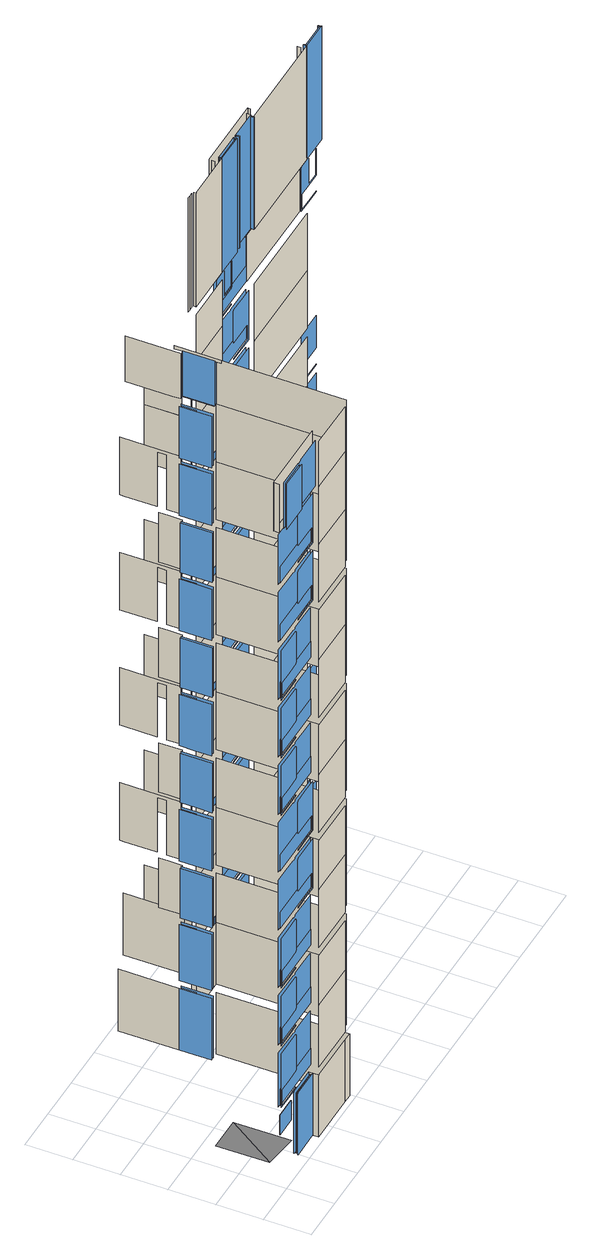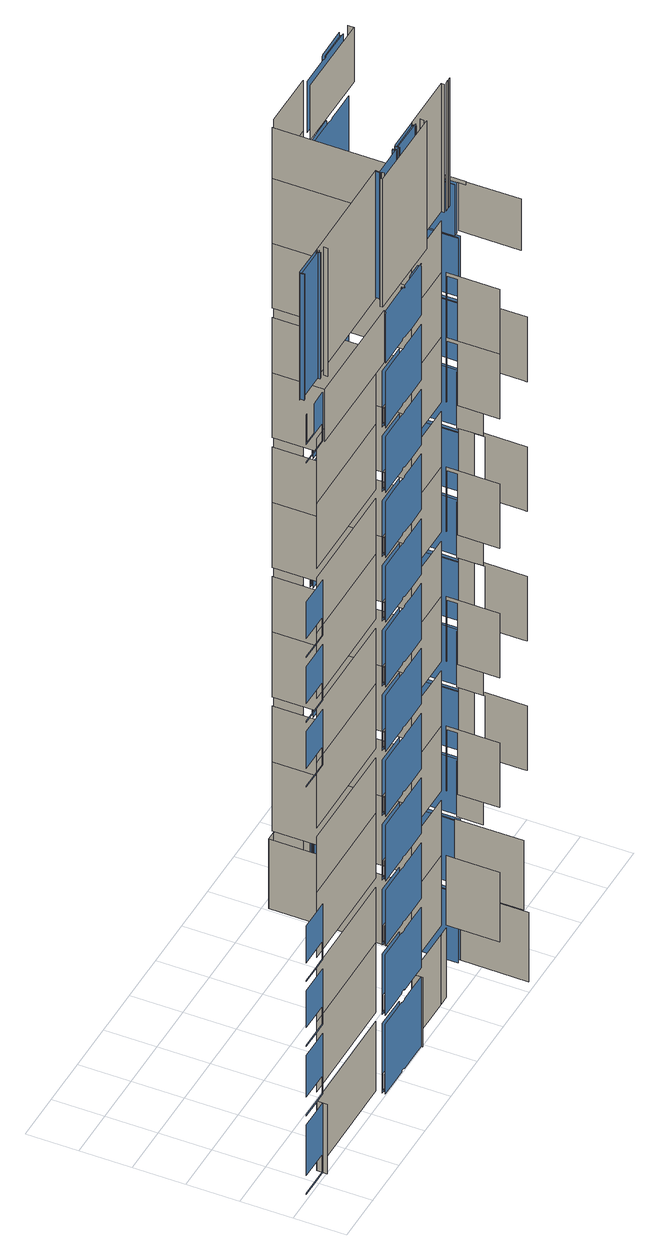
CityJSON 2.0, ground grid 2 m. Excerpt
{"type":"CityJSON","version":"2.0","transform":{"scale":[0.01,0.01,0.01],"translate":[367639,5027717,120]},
"CityObjects":{
"building1":{"type":"Building","attributes":{"name":"GLENGARRY HOUSE"},"geometry":[{"type":"MultiSurface","lod":"3","boundaries":[[[0,1,2,3,4,5]],[[6,7,8,9]],[[10,11,12,13]],[[14,15,16,17]],[[18,19,20,21,22,23,24,25,26,27,28,29,30,31,32,33,34,35,36,37,38]],[[39,40,41,42,43,44,45,46,47,48,49,50,51,52,53,54,55,56,57,58,59]],[[60,61,62,63,64,65,66,67,68,69,70,71,72,73,74,75,76,77,78,79,80]],[[81,82,83,84,85,86,87,88,89,90,91,92,93,94,95,96,97,98,99,100,101]],[[102,103,104,105,106,107,108,109,110,111,112,113,114,115,116,117,118,119,120,121,122]],[[123,124,125,126,127,128,129,130,131,132,133,134,135,136,137,138,139,140,141,142,143]],[[144,145,146,147,148,149,150,151,152,153]],[[154,155,156]],[[154,157,155]],[[158,159,160,161,162,163,164,165,166,167,168,169,170,171,172,173,174,175,176,177]],[[178,179,180,181]],[[182,183,184,185]],[[186,187,188,189]],[[190,191,192,193]],[[194,195,196,197]],[[198,199,200,201]],[[202,203,204,205]],[[206,207,208,209]],[[210,211,212,213]],[[214,215,216,217]],[[218,219,220,221,222,223,224,225,226,227,228,229,230,231,232,233,234,235,236,237,238,239,240,241,242,243]],[[244,245,246,247,248,249,250,251,252,253,254,255,256,257,258,259,260,261,262,263,264,265,266,267,268,269]],[[270,271,272,273,274,275,276,277,278,279,280,281,282,283,284,285,286,287,288,289,290,291,292,293,294,295]],[[296,297,298,299,300,301,302,303,304,305,306,307,308,309,310,311,312,313,314,315,316,317,318,319,320,321]],[[322,323,324,325,326,327,328,329,330,331,332,333,334,335,336,337,338,339,340,341,342,343,344,345,346,347]],[[348,349,350,351,352,353,354,355,356,357,358,359,360,361,362,363,364,365,366,367,368,369,370,371,372,373]],[[374,375,376,377,378,379,380,381,382,383,384,385,386,387,388,389,390,391,392,393,394,395,396,397,398,399]],[[400,401,402,403,404,405,406,407,408,409,410,411,412,413,414,415,416,417,418,419,420,421,422,423,424,425]],[[426,427,428,429,430,431,432,433,434,435,436,437,438,439,440,441,442,443,444,445,446,447,448,449,450,451]],[[452,453,454,455,456,457,458,459,460,461,462,463,464,465,466,467,468,469,470,471,472,473,474,475,476,477]],[[478,4,3,479]],[[480,481,482,483,484,485,486,487,488,489]],[[490,491,492,493,494,495,496,497,498,499]],[[500,501,502,503,504,505,506,507,508,509,510,511,512,513,514,515,516,517,518,519,520]],[[521,522,523,524,525,526,527,528,529,530,531,532,533,534,535,536,537,538,539,540,541]],[[542,543,544,545,546,547,548,549,550,551,552,553,554,555,556,557,558,559,560,561,562]],[[563,564,565,566,567,568,569,570,571,572,573,574,575,576,577,578,579,580,581,582,583]],[[584,585,586,587]],[[588,589,590,591]],[[592,593,594,498]],[[595,596,593,592]],[[597,598,599,600]],[[601,602,603,604]],[[605,606,607,608]],[[609,610,611,612]],[[613,614,615,616]],[[598,617,618,599]],[[602,619,620,603]],[[606,621,622,607]],[[610,623,624,611]],[[614,625,626,615]],[[625,627,628,626]],[[629,630,596,595]],[[631,632,630,629]],[[633,634,635,636]],[[637,638,639,640]],[[641,642,643,644]],[[645,646,647,648]],[[649,650,651,652]],[[634,653,654,635]],[[638,655,656,639]],[[642,657,658,643]],[[646,659,660,647]],[[650,661,662,651]],[[661,663,664,662]],[[665,666,667,668,669,670,671,672,673,674,675,676,677,678]],[[679,680,681,682,683,684,685,686,687,688,689,690,691,692]],[[693,694,695,696,697,698,699,700,701,702,703,704,705,706]],[[707,708,709,710,711,712,713,714,715,716,717,718,719,720]],[[721,722,723,724,725,726,727,728,729,730,731,732,733,734]],[[735,736,737,738,739,740,741,742,743,744,745,746,747,748]],[[749,750,751,752,753,754,755,756,757,758,759,760,761,762]],[[763,764,765,766,767,768,769,770,771,772,773,774,775,776]],[[777,778,779,780,781,782,783,784,785,786,787,788,789,790]],[[791,792,793,794,795,796,797,798,799,800,801,802,803,804]],[[805,806,807,808,809,810,811,812,813,814,815,816,817,818]],[[819,820,821,822]],[[823,824,825,826]],[[827,828,829,830]],[[831,832,833,834]],[[835,836,837,838,839,840,841,842,843,844,845,846,847,848]],[[849,850,851,852]],[[853,854,855,856]],[[857,858,859,860]],[[861,862,863,864]],[[865,866,867,868]],[[869,870,871,872]],[[873,874,875,876,877,878,879,880,881,882,883,884,885,886]],[[887,888,889,890,891,892,893,894,895,896,897,898,899,900]],[[901,902,903,904,905,906,907,908,909,910,911,912,913,914]],[[915,916,917,918,919,920,921,922,923,924,925,926,927,928]],[[929,930,931,932,933,934,935,936,937,938,939,940,941,942]],[[943,944,945,946,947,948,949,950,951,952,953,954,955,956]],[[957,958,959,960,961,962,963,964,965,966,967,968,969,970]],[[971,972,973,974,975,976,977,978,979,980,981,982,983,984]],[[985,986,987,988,989,990,991,992,993,994,995,996,997,998]],[[999,1000,1001,1002,1003,1004,1005,1006,1007,1008,1009,1010,1011,1012]],[[1013,1014,1015,1016]],[[1017,1018,1019,1020]],[[1021,1022,1023,1024]],[[1025,1026,1027,1028]],[[1029,1030,1031,1032]],[[1033,1034,1035,1036]],[[1037,1038,1039,1040]],[[1041,1042,1043,1044]],[[1045,1046,1047,1048,1049,1050,1051,1052]],[[1053,1054,1055,1056,1057,1058,1059,1060]],[[1061,1062,1063,1064]],[[1065,664,1066,1067,1068,1069,662,1070]],[[1071,1072,1073,1074,1075,1076]],[[1077,686,681,1078]],[[1079,1080,1081,1082,1083,1084]],[[1085,1086,1087,1088,1089,1090]],[[1091,1092,1093,1094,1095,1096]],[[1097,1098,1099,1100,1101,1102]],[[1103,1104,1105,1106,1107,1108,1109,1110,1111,1112,1113,1114,1115]],[[1116,1117,1118,1119,1120,1121,1122,1123,1124,1125,1126,1127,1128]],[[1129,1130,1131,1132,1133,1134,1135,1136,1137,1138,1139,1140,1141]],[[1142,1143,1144,1145,1146,1147,1148,1149,1150,1151,1152,1153,1154]],[[1155,1156,1157,1158]],[[1159,1160,1161,1162]],[[1163,1164,1165,1166]],[[1167,1168,1169,1170]],[[1171,1172,1173,1174]],[[1175,1176,1177,1178,1179,1180,1181,1182,1183,1184]],[[1185,1186,1187,1188,1189,1190,1191,1192,1193,1194]],[[1195,1196,1197,1198,1199,1200,1201,1202,1203,1204]],[[1205,1206,1207,1208,1209,1210,1211,1212,1213,1214]],[[1215,1216,1217,1218,1219,1220,1179,1184,1221,1222]],[[1223,1224,1225,1226,1227,1228]],[[1229,1230,1231,1232]],[[1233,1234,1235,1236]],[[1237,1238,1239,1240]],[[1241,1242,1243,1244]],[[1245,1246,1247,1248]],[[1173,1172,1249,1250]],[[1230,1251,1252,1231]],[[1234,1253,1254,1235]],[[1238,1255,1256,1239]],[[1242,1257,1258,1243]],[[1246,1259,1260,1247]],[[1259,1261,1262,1260]],[[1263,1264,1166,1165]],[[1265,1266,1267,1268]],[[1269,1270,1271,1272,1273,1274,1275,1276]],[[1264,1263,1277,1278]],[[1279,1280,1281,1282]],[[1283,1284,1285,1286]],[[1287,1288,1289,1290,1291,1292,1293,1294,1295,1296,1297,1298,1299,1300,1301,1302,1303,1304,1305,1306,1307,1308,1309]],[[1249,1310,1311,1312,1313,1314,1315,1250,1316,1317]],[[1318,1319,1320,1321,1322,1323,1324,1325]],[[1326,1327,1328,1329,1330,1331,1332,1333]],[[1334,1335,1336,1337,1338,1339,1340,1341,1342,1343,1344,1345,1346,1347,1348,1349,1350,1351,1352,1353]],[[1354,1355,1356,1357]],[[1358,1359,1360,1361]],[[1362,1363,1364,1365]],[[1366,1367,1368,1369]],[[1370,1371,1372,1373]],[[1374,1375,1376,1377]],[[1378,1379,1380,1381]],[[1382,1383,1384,1385]],[[1386,1387,1388,1389]],[[1390,1391,1392,1393]],[[1394,1395,1396,1397]],[[1398,1399,1400,1401]],[[1402,1403,1404,1405]],[[1406,1407,1408,1409,1410,1411,1412,1413,1414,1415,1416,1417,1418,1419,1420,1421,1422,1423,1424,1425,1426,1427,1428,1429,1430,1431]],[[1432,1433,1434,1435,1436,1437,1438,1439,1440,1441,1442,1443,1444,1445,1446,1447,1448,1449,1450,1451,1452,1453,1454,1455,1456,1457]],[[1458,1459,1460,1461,1462,1463,1464,1465,1466,1467,1468,1469,1470,1471,1472,1473,1474,1475,1476,1477,1478,1479,1480,1481,1482,1483]],[[1484,1485,1486,1487,1488,1489,1490,1491,1492,1493,1494,1495,1496,1497,1498,1499,1500,1501,1502,1503,1504,1505,1506,1507,1508,1509]],[[1510,1511,1512,1513,1514,1515,1516,1517,1518,1519,1520,1521,1522,1523,1524,1525,1526,1527,1528,1529,1530,1531,1532,1533,1534,1535]],[[1536,1537,1538,1539,1540,1541,1542,1543,1544,1545,1546,1547,1548,1549,1550,1551,1552,1553,1554,1555,1556,1557,1558,1559,1560,1561]],[[1562,1563,1564,1565,1566,1567,1568,1569,1570,1571,1572,1573,1574,1575,1576,1577,1578,1579,1580,1581,1582,1583,1584,1585,1586,1587]],[[1588,1589,1590,1591,1592,1593,1594,1595,1596,1597,1598,1599,1600,1601,1602,1603,1604,1605,1606,1607,1608,1609,1610,1611,1612,1613]],[[1614,1615,1616,1617,1618,1619,1620,1621,1622,1623,1624,1625,1626,1627,1628,1629,1630,1631,1632,1633,1634,1635,1636,1637,1638,1639]],[[1640,1641,1642,1643,1644,1645,1646,1647,1648,1649,1650,1651,1652,1653,1654,1655,1656,1657,1658,1659,1660,1661,1662,1663,1664,1665]],[[1666,1667,1668,1669,1670,1671,1672,1673,1674,1675,1676,1677,1678,1679,1680,1681,1682,1683,1684,1685,1686,1687,1688,1689,1690,1691]],[[1692,1693,1694,1695,1696,1697,1698,1699,1700,1701,1702,1703,1704,1705,1706,1707,1708,1709,1710,1711,1712,1713,1714,1715,1716,1717,1718,1719,1720,1721,1722,1723,1724,1725,1726,1727,1728,1729]],[[1730,1731,1732,1733]],[[1734,1735,1736,1737,1738,1739,1740,1741]],[[1742,1743,1744,1745,1746,1747,1748,1749,1750,1751,1752,1753,1754,1755,1756,1757,1758,1759,1760,1761,1762]],[[1763,1764,1765,1766,1767,1768,1769,1770,1771,1772,1773,1774,1775,1776,1777,1778,1779,1780,1781,1782,1783]],[[1784,1785,1786,1787,1788,1789,1790,1791,1792,1793,1794,1795,1796,1797,1798,1799,1800,1801,1802,1803,1804]],[[1805,1806,1807,1808,1809,1810,1811,1812,1813,1814,1815,1816,1817,1818,1819,1820,1821,1822,1823,1824,1825]],[[1826,1827,1828,1829,1830,1831,1832,1833,1834,1835,1836,1837,1838,1839,1840,1841,1842,1843,1844,1845,1846]],[[1847,1848,1849,1850,1851,1852,1853,1854,1855,1856,1857,1858,1859,1860,1861,1862,1863,1864,1865,1866,1867]],[[1868,1869,1870,1871,1872,1873,1874,1875,1876,1877,1878,1879,1880,1881,1882,1883,1884,1885,1886,1887,1888]],[[1889,1890,1891,1892,1893,1894,1895,1896,1897,1898,1899,1900,1901,1902,1903,1904,1905,1906,1907,1908,1909]],[[1910,1911,1912,1913,1914,1915,1916,1917,1918,1919,1920,1921,1922,1923,1924,1925,1926,1927,1928,1929,1930]],[[1931,1932,1933,1934,1935,1936,1937,1938,1939,1940,1941,1942,1943,1944,1945,1946,1947,1948,1949,1950,1951]],[[1952,1953,1954,1955,1956,1957,1958,1959,1960,1961,1962,1963,1964,1965,1966,1967,1968,1969,1970,1971,1972]],[[1973,1974,1975,1976]],[[1977,1978,1979,1980]],[[1981,1982,1983,1984]],[[1985,1986,1730,1733]],[[1987,1988,1989,1990]],[[1991,1992,1993,1994]],[[1995,1996,1997,1998]],[[1999,2000,2001,2002]],[[2003,2004,2005,2006]],[[2007,2008,2009,2010]],[[1988,2011,2012,1989]],[[1992,2013,2014,1993]],[[1996,2015,2016,1997]],[[2000,2017,2018,2001]],[[2004,2019,2020,2005]],[[2021,2022,2023,2024]],[[2025,2026,2027,2028]],[[2029,2030,2031,2032]],[[2033,2010,2009,2034]],[[2035,2036,2037,2038,2039,2040,2041,2042]],[[2022,2021,2043,2044]],[[2045,2046,2047,2048]],[[2049,2050,2051,2052]],[[2053,2054,2055,2056,2057,2058,2059,2060,2061,2062,2063,2064,2065,2066,2067,2068,2069,2070,2071,2072,2073,2074,2075]],[[2076,2077,2078,2079,2080,2081,2082,2083,2084,2085,2086,2087,2088,2089,2090,2091,2092,2093,2094,2095,2096]],[[2097,2098,2099,2100,2101,2102,2103,2104,2105,2106,2107,2108,2109,2110,2111,2112,2113,2114,2115,2116,2117]],[[2118,2119,2120,2121,2122,2123,2124,2125,2126,2127,2128,2129,2130,2131,2132,2133,2134,2135,2136,2137,2138]],[[2139,2140,2141,2142,2143,2144,2145,2146,2147,2148,2149,2150,2151,2152,2153,2154,2155,2156,2157,2158,2159]],[[2160,2161,2162,2163,2164,2165,2166,2167,2168,2169,2170,2171,2172,2173,2174,2175,2176,2177,2178,2179,2180]],[[2181,2182,2183,2184,2185,2186,2187,2188,2189,2190,2191,2192,2193,2194,2195,2196,2197,2198,2199,2200,2201]],[[2202,2203,2204,2205,2206,2207,2208,2209,2210,2211,2212,2213,2214,2215,2216,2217,2218,2219,2220,2221,2222]],[[2223,2224,2009,2225,2226,2227,2228,2229,2230,2010]],[[2231,2232,2233,2234]],[[2235,2236,2237,2238,2239,2240,2241,2242]]],"semantics":{"surfaces":[{"type":"WallSurface"},{"type":"Window"},{"type":"GroundSurface"}],"values":[0,1,1,1,1,1,1,1,1,1,1,2,2,1,1,1,1,1,1,1,1,1,1,1,1,1,1,1,1,1,1,1,1,1,0,1,1,1,1,1,1,1,1,0,0,0,0,0,0,0,0,0,0,0,0,0,0,0,0,0,0,0,0,0,0,0,0,0,0,1,1,1,1,1,1,1,1,1,1,1,1,1,1,1,1,1,1,1,1,1,1,1,1,1,1,1,1,1,1,1,1,1,1,1,1,1,1,1,1,0,1,1,1,0,0,0,0,0,0,0,0,0,0,0,0,0,0,0,0,0,0,0,0,0,0,0,0,0,0,0,0,0,0,0,0,0,0,0,1,0,1,1,1,1,1,1,1,1,1,1,1,1,1,1,1,1,1,1,1,1,1,1,1,1,1,1,1,1,1,1,1,1,0,1,1,1,1,1,1,1,1,1,1,1,1,1,1,0,0,0,0,0,0,0,0,0,0,0,0,0,0,0,0,0,1,0,1,1,1,1,1,1,1,1,1,1,1,1,1]}}]}
},
"vertices":[
[22,41,3446],[22,41,3222],[22,55,3222],[22,65,3222],[22,65,3461],[22,41,3461],[153,54,311],[153,54,216],[57,54,216],[57,54,311],[153,57,216],[153,57,311],[57,57,311],[57,57,216],[177,32,3227],[57,32,3227],[57,32,3441],[177,32,3441],[52,48,900],[52,48,905],[116,48,905],[180,48,905],[180,48,900],[182,48,900],[182,48,876],[182,48,749],[180,48,749],[180,48,744],[116,48,744],[57,48,744],[57,48,666],[116,48,666],[180,48,666],[180,48,661],[116,48,661],[52,48,661],[52,48,666],[52,48,746],[52,48,876],[52,48,1185],[52,48,1190],[116,48,1190],[180,48,1190],[180,48,1185],[182,48,1185],[182,48,1160],[182,48,1033],[180,48,1033],[180,48,1028],[116,48,1028],[57,48,1028],[57,48,951],[116,48,951],[180,48,951],[180,48,946],[116,48,946],[52,48,946],[52,48,951],[52,48,1031],[52,48,1160],[52,48,2038],[52,48,2043],[116,48,2043],[180,48,2043],[180,48,2038],[182,48,2038],[182,48,2014],[182,48,1887],[180,48,1887],[180,48,1882],[116,48,1882],[57,48,1882],[57,48,1804],[116,48,1804],[180,48,1804],[180,48,1799],[116,48,1799],[52,48,1799],[52,48,1804],[52,48,1884],[52,48,2014],[52,48,2322],[52,48,2328],[116,48,2328],[180,48,2328],[180,48,2322],[182,48,2322],[182,48,2298],[182,48,2171],[180,48,2171],[180,48,2166],[116,48,2166],[57,48,2166],[57,48,2089],[116,48,2089],[180,48,2089],[180,48,2084],[116,48,2084],[52,48,2084],[52,48,2089],[52,48,2169],[52,48,2298],[52,48,2607],[52,48,2612],[116,48,2612],[180,48,2612],[180,48,2607],[182,48,2607],[182,48,2583],[182,48,2456],[180,48,2456],[180,48,2451],[116,48,2451],[57,48,2451],[57,48,2373],[116,48,2373],[180,48,2373],[180,48,2368],[116,48,2368],[52,48,2368],[52,48,2373],[52,48,2453],[52,48,2583],[180,48,616],[182,48,616],[182,48,570],[182,48,444],[180,48,444],[180,48,439],[116,48,439],[57,48,439],[57,48,361],[116,48,361],[180,48,361],[180,48,356],[116,48,356],[52,48,356],[52,48,361],[52,48,441],[52,48,570],[52,48,616],[52,48,621],[116,48,621],[180,48,621],[52,24,3227],[52,24,3441],[52,24,3446],[180,24,3446],[180,24,3441],[182,24,3441],[182,24,3227],[180,24,3227],[180,24,3222],[52,24,3222],[26,84,92],[177,309,92],[24,309,92],[177,65,92],[52,38,3222],[180,38,3222],[180,38,3227],[182,38,3227],[197,38,3227],[200,38,3227],[200,38,3222],[327,38,3222],[327,38,3227],[327,38,3441],[327,38,3446],[200,38,3446],[200,38,3441],[197,38,3441],[182,38,3441],[180,38,3441],[180,38,3446],[52,38,3446],[52,38,3441],[52,38,3227],[57,55,439],[322,55,439],[322,55,361],[57,55,361],[57,55,744],[322,55,744],[322,55,666],[57,55,666],[57,55,1028],[322,55,1028],[322,55,951],[57,55,951],[57,55,1313],[322,55,1313],[322,55,1235],[57,55,1235],[57,55,1597],[322,55,1597],[322,55,1520],[57,55,1520],[57,55,1882],[322,55,1882],[322,55,1804],[57,55,1804],[57,55,2166],[322,55,2166],[322,55,2089],[57,55,2089],[57,55,2451],[322,55,2451],[322,55,2373],[57,55,2373],[57,55,2735],[322,55,2735],[322,55,2658],[57,55,2658],[57,55,3020],[322,55,3020],[322,55,2942],[57,55,2942],[52,59,441],[52,59,361],[52,59,356],[116,60,356],[180,60,356],[180,60,361],[200,60,361],[200,60,356],[263,60,356],[327,60,356],[327,60,361],[327,60,441],[327,60,570],[327,60,616],[327,60,621],[263,60,621],[200,60,621],[200,60,616],[197,60,616],[182,60,616],[180,60,616],[180,60,621],[116,60,621],[52,59,621],[52,59,616],[52,59,570],[52,60,1520],[52,60,1515],[116,60,1515],[180,60,1515],[180,60,1520],[200,60,1520],[200,60,1515],[263,60,1515],[327,60,1515],[327,60,1520],[327,60,1600],[327,60,1729],[327,60,1754],[327,60,1759],[263,60,1759],[200,60,1759],[200,60,1754],[197,60,1754],[182,60,1754],[180,60,1754],[180,60,1759],[116,60,1759],[52,60,1759],[52,60,1754],[52,60,1729],[52,60,1600],[52,60,2942],[52,60,2937],[116,60,2937],[180,60,2937],[180,60,2942],[200,60,2942],[200,60,2937],[263,60,2937],[327,60,2937],[327,60,2942],[327,60,3022],[327,60,3152],[327,60,3176],[327,60,3181],[263,60,3181],[200,60,3181],[200,60,3176],[197,60,3176],[182,60,3176],[180,60,3176],[180,60,3181],[116,60,3181],[52,60,3181],[52,60,3176],[52,60,3152],[52,60,3022],[52,60,746],[52,60,666],[52,60,661],[116,60,661],[180,60,661],[180,60,666],[200,60,666],[200,60,661],[263,60,661],[327,60,661],[327,60,666],[327,60,746],[327,60,876],[327,60,900],[327,60,905],[263,60,905],[200,60,905],[200,60,900],[197,60,900],[182,60,900],[180,60,900],[180,60,905],[116,60,905],[52,60,905],[52,60,900],[52,60,876],[52,60,946],[116,60,946],[180,60,946],[180,60,951],[200,60,951],[200,60,946],[263,60,946],[327,60,946],[327,60,951],[327,60,1031],[327,60,1160],[327,60,1185],[327,60,1190],[263,60,1190],[200,60,1190],[200,60,1185],[197,60,1185],[182,60,1185],[180,60,1185],[180,60,1190],[116,60,1190],[52,60,1190],[52,60,1185],[52,60,1160],[52,60,1031],[52,60,951],[52,60,1230],[116,60,1230],[180,60,1230],[180,60,1235],[200,60,1235],[200,60,1230],[263,60,1230],[327,60,1230],[327,60,1235],[327,60,1315],[327,60,1445],[327,60,1469],[327,60,1474],[263,60,1474],[200,60,1474],[200,60,1469],[197,60,1469],[182,60,1469],[180,60,1469],[180,60,1474],[116,60,1474],[52,60,1474],[52,60,1469],[52,60,1445],[52,60,1315],[52,60,1235],[52,60,1799],[116,60,1799],[180,60,1799],[180,60,1804],[200,60,1804],[200,60,1799],[263,60,1799],[327,60,1799],[327,60,1804],[327,60,1884],[327,60,2014],[327,60,2038],[327,60,2043],[263,60,2043],[200,60,2043],[200,60,2038],[197,60,2038],[182,60,2038],[180,60,2038],[180,60,2043],[116,60,2043],[52,60,2043],[52,60,2038],[52,60,2014],[52,60,1884],[52,60,1804],[52,60,2169],[52,60,2089],[52,60,2084],[116,60,2084],[180,60,2084],[180,60,2089],[200,60,2089],[200,60,2084],[263,60,2084],[327,60,2084],[327,60,2089],[327,60,2169],[327,60,2298],[327,60,2322],[327,60,2328],[263,60,2328],[200,60,2328],[200,60,2322],[197,60,2322],[182,60,2322],[180,60,2322],[180,60,2328],[116,60,2328],[52,60,2328],[52,60,2322],[52,60,2298],[52,60,2368],[116,60,2368],[180,60,2368],[180,60,2373],[200,60,2373],[200,60,2368],[263,60,2368],[327,60,2368],[327,60,2373],[327,60,2453],[327,60,2583],[327,60,2607],[327,60,2612],[263,60,2612],[200,60,2612],[200,60,2607],[197,60,2607],[182,60,2607],[180,60,2607],[180,60,2612],[116,60,2612],[52,60,2612],[52,60,2607],[52,60,2583],[52,60,2453],[52,60,2373],[52,60,2653],[116,60,2653],[180,60,2653],[180,60,2658],[200,60,2658],[200,60,2653],[263,60,2653],[327,60,2653],[327,60,2658],[327,60,2738],[327,60,2867],[327,60,2891],[327,60,2896],[263,60,2896],[200,60,2896],[200,60,2891],[197,60,2891],[182,60,2891],[180,60,2891],[180,60,2896],[116,60,2896],[52,60,2896],[52,60,2891],[52,60,2867],[52,60,2738],[52,60,2658],[357,65,3461],[357,65,3222],[327,49,311],[327,49,15],[327,49,10],[200,48,10],[200,48,15],[197,48,15],[197,48,311],[200,48,311],[200,48,316],[327,49,316],[200,65,311],[197,65,311],[197,65,15],[200,65,15],[200,65,10],[327,65,10],[327,65,15],[327,65,311],[327,65,316],[200,65,316],[327,49,1474],[327,49,1469],[327,49,1445],[327,49,1315],[327,49,1235],[327,49,1230],[263,49,1230],[200,48,1230],[200,48,1235],[263,49,1235],[322,49,1235],[322,49,1313],[263,49,1313],[200,48,1313],[200,48,1318],[197,48,1318],[197,48,1445],[197,48,1469],[200,48,1469],[200,48,1474],[263,49,1474],[327,49,1759],[327,49,1754],[327,49,1729],[327,49,1600],[327,49,1520],[327,49,1515],[263,49,1515],[200,48,1515],[200,48,1520],[263,49,1520],[322,49,1520],[322,49,1597],[263,49,1597],[200,48,1597],[200,48,1602],[197,48,1602],[197,48,1729],[197,48,1754],[200,48,1754],[200,48,1759],[263,49,1759],[327,49,2896],[327,49,2891],[327,49,2867],[327,49,2738],[327,49,2658],[327,49,2653],[263,49,2653],[200,48,2653],[200,48,2658],[263,49,2658],[322,49,2658],[322,49,2735],[263,49,2735],[200,48,2735],[200,48,2740],[197,48,2740],[197,48,2867],[197,48,2891],[200,48,2891],[200,48,2896],[263,49,2896],[327,49,3181],[327,49,3176],[327,49,3152],[327,49,3022],[327,49,2942],[327,49,2937],[263,49,2937],[200,48,2937],[200,48,2942],[263,49,2942],[322,49,2942],[322,49,3020],[263,49,3020],[200,48,3020],[200,48,3025],[197,48,3025],[197,48,3152],[197,48,3176],[200,48,3176],[200,48,3181],[263,49,3181],[202,54,15],[202,54,311],[322,54,311],[322,54,15],[202,57,311],[202,57,15],[322,57,15],[322,57,311],[327,24,316],[327,24,11],[327,65,11],[553,24,316],[553,24,11],[327,24,356],[327,24,661],[554,24,661],[554,24,356],[327,24,946],[327,24,1230],[554,24,1230],[554,24,946],[327,24,1515],[327,24,1799],[554,24,1799],[554,24,1515],[327,24,2084],[327,24,2368],[554,24,2368],[554,24,2084],[327,24,2653],[327,24,2937],[554,24,2937],[554,24,2653],[327,24,905],[554,24,905],[327,24,1474],[554,24,1474],[327,24,2043],[554,24,2043],[327,24,2612],[554,24,2612],[327,24,3222],[554,24,3222],[327,24,3446],[554,24,3446],[593,24,316],[593,24,11],[593,583,316],[593,583,11],[593,37,356],[593,37,661],[593,583,661],[593,583,356],[593,37,946],[593,37,1230],[593,583,1230],[593,583,946],[593,37,1515],[593,37,1799],[593,583,1799],[593,583,1515],[593,37,2084],[593,37,2368],[593,583,2368],[593,583,2084],[593,37,2653],[593,37,2937],[593,583,2937],[593,583,2653],[593,37,905],[593,583,905],[593,37,1474],[593,583,1474],[593,37,2043],[593,583,2043],[593,37,2612],[593,583,2612],[593,37,3222],[593,583,3222],[593,37,3446],[593,583,3446],[553,583,356],[553,651,356],[553,718,356],[553,718,361],[553,718,441],[553,718,570],[553,718,626],[553,718,631],[553,651,631],[553,583,631],[553,583,626],[553,583,570],[553,583,441],[553,583,361],[553,583,11],[553,651,11],[553,718,11],[553,718,16],[553,718,96],[553,718,225],[553,718,311],[553,718,316],[553,651,316],[553,583,316],[553,583,311],[553,583,225],[553,583,96],[553,583,16],[553,583,946],[553,651,946],[553,718,946],[553,718,951],[553,718,1031],[553,718,1160],[553,718,1195],[553,718,1200],[553,651,1200],[553,583,1200],[553,583,1195],[553,583,1160],[553,583,1031],[553,583,951],[553,583,1515],[553,651,1515],[553,718,1515],[553,718,1520],[553,718,1600],[553,718,1729],[553,718,1764],[553,718,1769],[553,651,1769],[553,583,1769],[553,583,1764],[553,583,1729],[553,583,1600],[553,583,1520],[553,583,2089],[553,583,2084],[553,651,2084],[553,718,2084],[553,718,2089],[553,718,2169],[553,718,2298],[553,718,2333],[553,718,2338],[553,651,2338],[553,583,2338],[553,583,2333],[553,583,2298],[553,583,2169],[553,583,2653],[553,651,2653],[553,718,2653],[553,718,2658],[553,718,2738],[553,718,2867],[553,718,2902],[553,718,2907],[553,651,2907],[553,583,2907],[553,583,2902],[553,583,2867],[553,583,2738],[553,583,2658],[553,583,3022],[553,583,2942],[553,583,2937],[553,651,2937],[553,718,2937],[553,718,2942],[553,718,3022],[553,718,3152],[553,718,3187],[553,718,3192],[553,651,3192],[553,583,3192],[553,583,3187],[553,583,3152],[558,583,1230],[558,651,1230],[558,718,1230],[558,718,1235],[558,718,1315],[558,718,1445],[558,718,1469],[558,718,1474],[558,651,1474],[558,583,1474],[558,583,1469],[558,583,1445],[558,583,1315],[558,583,1235],[558,583,1799],[558,651,1799],[558,718,1799],[558,718,1804],[558,718,1884],[558,718,2014],[558,718,2038],[558,718,2043],[558,651,2043],[558,583,2043],[558,583,2038],[558,583,2014],[558,583,1884],[558,583,1804],[558,583,2368],[558,651,2368],[558,718,2368],[558,718,2373],[558,718,2453],[558,718,2583],[558,718,2607],[558,718,2612],[558,651,2612],[558,583,2612],[558,583,2607],[558,583,2583],[558,583,2453],[558,583,2373],[558,583,746],[558,583,666],[558,583,661],[558,651,661],[558,718,661],[558,718,666],[558,718,746],[558,718,876],[558,718,900],[558,718,905],[558,651,905],[558,583,905],[558,583,900],[558,583,876],[563,588,1235],[563,588,1313],[563,713,1313],[563,713,1235],[563,588,1804],[563,588,1882],[563,713,1882],[563,713,1804],[563,588,2373],[563,588,2451],[563,713,2451],[563,713,2373],[563,588,666],[563,588,744],[563,713,744],[563,713,666],[569,583,570],[569,583,626],[569,583,631],[569,651,631],[569,718,631],[569,718,626],[569,718,570],[569,718,441],[569,718,361],[569,718,356],[569,651,356],[569,583,356],[569,583,361],[569,583,441],[559,653,1195],[559,653,1033],[559,713,1033],[559,713,1195],[559,653,1764],[559,653,1602],[559,713,1602],[559,713,1764],[559,653,2333],[559,653,2171],[559,713,2171],[559,713,2333],[559,653,2902],[559,653,2740],[559,713,2740],[559,713,2902],[559,653,3187],[559,653,3025],[559,713,3025],[559,713,3187],[559,653,626],[559,653,444],[559,713,444],[559,713,626],[569,583,1445],[569,583,1469],[569,583,1474],[569,651,1474],[569,718,1474],[569,718,1469],[569,718,1445],[569,718,1315],[569,718,1235],[569,718,1230],[569,651,1230],[569,583,1230],[569,583,1235],[569,583,1315],[569,583,2014],[569,583,2038],[569,583,2043],[569,651,2043],[569,718,2043],[569,718,2038],[569,718,2014],[569,718,1884],[569,718,1804],[569,718,1799],[569,651,1799],[569,583,1799],[569,583,1804],[569,583,1884],[569,583,2583],[569,583,2607],[569,583,2612],[569,651,2612],[569,718,2612],[569,718,2607],[569,718,2583],[569,718,2453],[569,718,2373],[569,718,2368],[569,651,2368],[569,583,2368],[569,583,2373],[569,583,2453],[569,583,225],[569,583,311],[569,583,316],[569,651,316],[569,718,316],[569,718,311],[569,718,225],[569,718,96],[569,718,16],[569,718,11],[569,651,11],[569,583,11],[569,583,16],[569,583,96],[569,583,1160],[569,583,1195],[569,583,1200],[569,651,1200],[569,718,1200],[569,718,1195],[569,718,1160],[569,718,1031],[569,718,951],[569,718,946],[569,651,946],[569,583,946],[569,583,951],[569,583,1031],[569,583,1729],[569,583,1764],[569,583,1769],[569,651,1769],[569,718,1769],[569,718,1764],[569,718,1729],[569,718,1600],[569,718,1520],[569,718,1515],[569,651,1515],[569,583,1515],[569,583,1520],[569,583,1600],[569,583,2867],[569,583,2902],[569,583,2907],[569,651,2907],[569,718,2907],[569,718,2902],[569,718,2867],[569,718,2738],[569,718,2658],[569,718,2653],[569,651,2653],[569,583,2653],[569,583,2658],[569,583,2738],[569,583,2333],[569,583,2338],[569,651,2338],[569,718,2338],[569,718,2333],[569,718,2298],[569,718,2169],[569,718,2089],[569,718,2084],[569,651,2084],[569,583,2084],[569,583,2089],[569,583,2169],[569,583,2298],[569,583,3192],[569,651,3192],[569,718,3192],[569,718,3187],[569,718,3152],[569,718,3022],[569,718,2942],[569,718,2937],[569,651,2937],[569,583,2937],[569,583,2942],[569,583,3022],[569,583,3152],[569,583,3187],[569,583,900],[569,583,905],[569,651,905],[569,718,905],[569,718,900],[569,718,876],[569,718,746],[569,718,666],[569,718,661],[569,651,661],[569,583,661],[569,583,666],[569,583,746],[569,583,876],[559,653,311],[559,653,99],[559,713,99],[559,713,311],[563,653,1033],[563,653,1195],[563,713,1195],[563,713,1033],[563,653,1602],[563,653,1764],[563,713,1764],[563,713,1602],[563,653,2171],[563,653,2333],[563,713,2333],[563,713,2171],[563,653,2740],[563,653,2902],[563,713,2902],[563,713,2740],[563,653,3025],[563,653,3187],[563,713,3187],[563,713,3025],[563,653,444],[563,653,626],[563,713,626],[563,713,444],[563,653,99],[563,653,311],[563,713,311],[563,713,99],[577,751,3446],[577,718,3446],[577,718,3222],[577,583,3222],[577,583,3446],[577,555,3446],[577,555,3461],[577,751,3461],[580,583,3446],[580,583,3441],[580,583,3227],[580,583,3222],[580,718,3222],[580,718,3227],[580,718,3441],[580,718,3446],[586,713,3441],[586,713,3227],[586,588,3227],[586,588,3441],[593,583,3441],[593,718,3446],[593,718,3441],[593,718,3227],[593,718,3222],[593,583,3227],[563,950,3222],[563,950,3446],[563,751,3446],[563,718,3446],[563,718,3222],[563,751,3222],[553,974,316],[553,974,11],[578,776,905],[578,718,905],[578,718,661],[578,776,661],[578,817,661],[578,817,905],[578,776,1474],[578,718,1474],[578,718,1230],[578,776,1230],[578,817,1230],[578,817,1474],[578,776,2043],[578,718,2043],[578,718,1799],[578,776,1799],[578,817,1799],[578,817,2043],[578,776,2612],[578,718,2612],[578,718,2368],[578,776,2368],[578,817,2368],[578,817,2612],[563,776,1215],[563,817,1215],[563,817,946],[563,959,946],[563,974,946],[563,974,1215],[563,974,1230],[563,817,1230],[563,776,1230],[563,718,1230],[563,718,1215],[563,718,946],[563,776,946],[563,776,1784],[563,817,1784],[563,817,1515],[563,959,1515],[563,974,1515],[563,974,1784],[563,974,1799],[563,817,1799],[563,776,1799],[563,718,1799],[563,718,1784],[563,718,1515],[563,776,1515],[563,776,2353],[563,817,2353],[563,817,2084],[563,959,2084],[563,974,2084],[563,974,2353],[563,974,2368],[563,817,2368],[563,776,2368],[563,718,2368],[563,718,2353],[563,718,2084],[563,776,2084],[563,776,2922],[563,817,2922],[563,817,2653],[563,959,2653],[563,974,2653],[563,974,2922],[563,974,2937],[563,817,2937],[563,776,2937],[563,718,2937],[563,718,2922],[563,718,2653],[563,776,2653],[593,974,661],[593,974,356],[593,718,356],[593,718,661],[746,774,3491],[746,774,4053],[756,774,4053],[756,774,3491],[746,761,11],[746,761,316],[786,761,316],[786,761,11],[776,774,3491],[761,774,3491],[761,774,4053],[776,774,4053],[785,771,4053],[785,761,4053],[785,761,3491],[785,771,3491],[776,817,2937],[776,817,3206],[776,776,3206],[776,776,2937],[776,774,2937],[776,774,3206],[776,774,3222],[776,975,3222],[776,975,3206],[776,975,2937],[776,817,946],[776,817,1215],[776,776,1215],[776,776,946],[776,774,946],[776,774,1215],[776,774,1230],[776,975,1230],[776,975,1215],[776,975,946],[776,817,1515],[776,817,1784],[776,776,1784],[776,776,1515],[776,774,1515],[776,774,1784],[776,774,1799],[776,975,1799],[776,975,1784],[776,975,1515],[776,817,2084],[776,817,2353],[776,776,2353],[776,776,2084],[776,774,2084],[776,774,2353],[776,774,2368],[776,975,2368],[776,975,2353],[776,975,2084],[776,817,2653],[776,817,2922],[776,776,2922],[776,776,2653],[776,774,2653],[776,774,2922],[776,975,2922],[776,975,2653],[776,774,356],[776,774,661],[776,792,661],[776,975,661],[776,975,356],[776,792,356],[785,761,356],[785,761,661],[1012,761,661],[1012,761,356],[785,761,946],[785,761,1230],[1012,761,1230],[1012,761,946],[785,761,1515],[785,761,1799],[1012,761,1799],[1012,761,1515],[785,761,2084],[785,761,2368],[1012,761,2368],[1012,761,2084],[785,761,2653],[785,761,2937],[1012,761,2937],[1012,761,2653],[1012,761,4053],[1012,761,3491],[785,761,905],[1012,761,905],[785,761,1474],[1012,761,1474],[785,761,2043],[1012,761,2043],[785,761,2612],[1012,761,2612],[785,761,3222],[1012,761,3222],[785,761,3450],[1012,761,3450],[1012,761,316],[1012,761,11],[982,792,4053],[982,792,3491],[982,778,3491],[982,778,4053],[1014,774,3496],[1014,778,3496],[1014,778,4048],[1014,774,4048],[1014,768,4048],[1014,761,4048],[1014,761,3496],[1014,768,3496],[1012,802,316],[1012,802,11],[1017,778,4048],[1017,778,3496],[1017,761,3496],[1017,761,4048],[1137,768,3496],[1017,768,3496],[1017,768,4048],[1137,768,4048],[1017,785,3436],[1017,785,3439],[1073,785,3439],[1073,785,3436],[1078,785,3436],[1078,785,3309],[1137,785,3309],[1137,785,3436],[1142,785,3436],[1142,785,3309],[1139,785,3309],[1139,785,3304],[1076,785,3304],[1017,785,3304],[1017,785,3227],[1076,785,3227],[1139,785,3227],[1139,785,3222],[1076,785,3222],[1012,785,3222],[1012,785,3227],[1012,785,3307],[1012,785,3436],[1139,761,4053],[1139,761,4048],[1142,761,4048],[1142,761,3496],[1139,761,3496],[1139,761,3491],[1012,761,3496],[1012,761,4048],[1138,774,3496],[1138,778,3496],[1138,778,4048],[1138,774,4048],[1138,768,4048],[1138,761,4048],[1138,761,3496],[1138,768,3496],[1141,774,4048],[1141,778,4048],[1141,778,3496],[1141,774,3496],[1141,768,3496],[1141,761,3496],[1141,761,4048],[1141,768,4048],[1012,775,3496],[1012,775,3491],[1139,775,3491],[1139,775,3496],[1142,775,3496],[1157,775,3496],[1159,775,3496],[1159,775,3491],[1287,775,3491],[1287,775,3496],[1287,775,4048],[1287,775,4053],[1159,775,4053],[1159,775,4048],[1157,775,4048],[1142,775,4048],[1139,775,4048],[1139,775,4053],[1012,775,4053],[1012,775,4048],[1017,792,94],[1282,792,94],[1282,792,16],[1017,792,16],[1017,792,439],[1282,792,439],[1282,792,361],[1017,792,361],[1017,792,744],[1282,792,744],[1282,792,666],[1017,792,666],[1017,792,1028],[1282,792,1028],[1282,792,951],[1017,792,951],[1017,792,1313],[1282,792,1313],[1282,792,1235],[1017,792,1235],[1017,792,1597],[1282,792,1597],[1282,792,1520],[1017,792,1520],[1017,792,1882],[1282,792,1882],[1282,792,1804],[1017,792,1804],[1017,792,2166],[1282,792,2166],[1282,792,2089],[1017,792,2089],[1017,792,2451],[1282,792,2451],[1282,792,2373],[1017,792,2373],[1017,792,2735],[1282,792,2735],[1282,792,2658],[1017,792,2658],[1017,792,3020],[1282,792,3020],[1282,792,2942],[1017,792,2942],[1017,792,3304],[1282,792,3304],[1282,792,3227],[1017,792,3227],[1157,778,3496],[1157,778,4048],[1157,761,4048],[1157,761,3496],[1012,796,96],[1012,796,16],[1012,796,11],[1076,796,11],[1139,796,11],[1139,796,16],[1159,796,16],[1159,796,11],[1223,796,11],[1287,796,11],[1287,796,16],[1287,796,96],[1287,796,225],[1287,796,311],[1287,796,316],[1223,796,316],[1159,796,316],[1159,796,311],[1157,796,311],[1142,796,311],[1139,796,311],[1139,796,316],[1076,796,316],[1012,796,316],[1012,796,311],[1012,796,225],[1012,796,441],[1012,796,361],[1012,796,356],[1076,796,356],[1139,796,356],[1139,796,361],[1159,796,361],[1159,796,356],[1223,796,356],[1287,796,356],[1287,796,361],[1287,796,441],[1287,796,570],[1287,796,616],[1287,796,621],[1223,796,621],[1159,796,621],[1159,796,616],[1157,796,616],[1142,796,616],[1139,796,616],[1139,796,621],[1076,796,621],[1012,796,621],[1012,796,616],[1012,796,570],[1012,797,946],[1076,797,946],[1139,797,946],[1139,797,951],[1159,797,951],[1159,797,946],[1223,797,946],[1287,797,946],[1287,797,951],[1287,797,1031],[1287,797,1160],[1287,797,1185],[1287,797,1190],[1223,797,1190],[1159,797,1190],[1159,797,1185],[1157,797,1185],[1142,797,1185],[1139,797,1185],[1139,797,1190],[1076,797,1190],[1012,797,1190],[1012,797,1185],[1012,797,1160],[1012,797,1031],[1012,797,951],[1012,797,1230],[1076,797,1230],[1139,797,1230],[1139,797,1235],[1159,797,1235],[1159,797,1230],[1223,797,1230],[1287,797,1230],[1287,797,1235],[1287,797,1315],[1287,797,1445],[1287,797,1469],[1287,797,1474],[1223,797,1474],[1159,797,1474],[1159,797,1469],[1157,797,1469],[1142,797,1469],[1139,797,1469],[1139,797,1474],[1076,797,1474],[1012,797,1474],[1012,797,1469],[1012,797,1445],[1012,797,1315],[1012,797,1235],[1012,797,1799],[1076,797,1799],[1139,797,1799],[1139,797,1804],[1159,797,1804],[1159,797,1799],[1223,797,1799],[1287,797,1799],[1287,797,1804],[1287,797,1884],[1287,797,2014],[1287,797,2038],[1287,797,2043],[1223,797,2043],[1159,797,2043],[1159,797,2038],[1157,797,2038],[1142,797,2038],[1139,797,2038],[1139,797,2043],[1076,797,2043],[1012,797,2043],[1012,797,2038],[1012,797,2014],[1012,797,1884],[1012,797,1804],[1012,797,2368],[1076,797,2368],[1139,797,2368],[1139,797,2373],[1159,797,2373],[1159,797,2368],[1223,797,2368],[1287,797,2368],[1287,797,2373],[1287,797,2453],[1287,797,2583],[1287,797,2607],[1287,797,2612],[1223,797,2612],[1159,797,2612],[1159,797,2607],[1157,797,2607],[1142,797,2607],[1139,797,2607],[1139,797,2612],[1076,797,2612],[1012,797,2612],[1012,797,2607],[1012,797,2583],[1012,797,2453],[1012,797,2373],[1012,797,2653],[1076,797,2653],[1139,797,2653],[1139,797,2658],[1159,797,2658],[1159,797,2653],[1223,797,2653],[1287,797,2653],[1287,797,2658],[1287,797,2738],[1287,797,2867],[1287,797,2891],[1287,797,2896],[1223,797,2896],[1159,797,2896],[1159,797,2891],[1157,797,2891],[1142,797,2891],[1139,797,2891],[1139,797,2896],[1076,797,2896],[1012,797,2896],[1012,797,2891],[1012,797,2867],[1012,797,2738],[1012,797,2658],[1012,797,746],[1012,797,666],[1012,797,661],[1076,797,661],[1139,797,661],[1139,797,666],[1159,797,666],[1159,797,661],[1223,797,661],[1287,797,661],[1287,797,666],[1287,797,746],[1287,797,876],[1287,797,900],[1287,797,905],[1223,797,905],[1159,797,905],[1159,797,900],[1157,797,900],[1142,797,900],[1139,797,900],[1139,797,905],[1076,797,905],[1012,797,905],[1012,797,900],[1012,797,876],[1012,797,2169],[1012,797,2089],[1012,797,2084],[1076,797,2084],[1139,797,2084],[1139,797,2089],[1159,797,2089],[1159,797,2084],[1223,797,2084],[1287,797,2084],[1287,797,2089],[1287,797,2169],[1287,797,2298],[1287,797,2322],[1287,797,2328],[1223,797,2328],[1159,797,2328],[1159,797,2322],[1157,797,2322],[1142,797,2322],[1139,797,2322],[1139,797,2328],[1076,797,2328],[1012,797,2328],[1012,797,2322],[1012,797,2298],[1012,797,1520],[1012,797,1515],[1076,797,1515],[1139,797,1515],[1139,797,1520],[1159,797,1520],[1159,797,1515],[1223,797,1515],[1287,797,1515],[1287,797,1520],[1287,797,1600],[1287,797,1729],[1287,797,1754],[1287,797,1759],[1223,797,1759],[1159,797,1759],[1159,797,1754],[1157,797,1754],[1142,797,1754],[1139,797,1754],[1139,797,1759],[1076,797,1759],[1012,797,1759],[1012,797,1754],[1012,797,1729],[1012,797,1600],[1012,797,2942],[1012,797,2937],[1076,797,2937],[1139,797,2937],[1139,797,2942],[1159,797,2942],[1159,797,2937],[1223,797,2937],[1287,797,2937],[1287,797,2942],[1287,797,3022],[1287,797,3152],[1287,797,3176],[1287,797,3181],[1223,797,3181],[1159,797,3181],[1159,797,3176],[1157,797,3176],[1142,797,3176],[1139,797,3176],[1139,797,3181],[1076,797,3181],[1012,797,3181],[1012,797,3176],[1012,797,3152],[1012,797,3022],[1012,797,3222],[1076,797,3222],[1139,797,3222],[1139,797,3227],[1159,797,3227],[1159,797,3222],[1223,797,3222],[1287,797,3222],[1287,797,3227],[1287,797,3307],[1287,797,3436],[1282,797,3436],[1282,797,3439],[1282,797,3445],[1287,797,3445],[1287,797,3450],[1223,797,3450],[1159,797,3450],[1159,797,3445],[1162,797,3445],[1162,797,3436],[1157,797,3436],[1157,797,3445],[1142,797,3445],[1142,797,3436],[1137,797,3436],[1137,797,3445],[1139,797,3445],[1139,797,3450],[1076,797,3450],[1012,797,3450],[1012,797,3445],[1017,797,3445],[1017,797,3439],[1017,797,3436],[1012,797,3436],[1012,797,3307],[1012,797,3227],[1317,802,4053],[982,802,4053],[982,802,3491],[1317,802,3491],[1161,774,4048],[1161,778,4048],[1161,778,3496],[1161,774,3496],[1161,768,3496],[1161,761,3496],[1161,761,4048],[1161,768,4048],[1287,785,900],[1287,785,876],[1287,785,746],[1287,785,666],[1287,785,661],[1223,785,661],[1159,785,661],[1159,785,666],[1223,785,666],[1282,785,666],[1282,785,744],[1223,785,744],[1159,785,744],[1159,785,749],[1157,785,749],[1157,785,876],[1157,785,900],[1159,785,900],[1159,785,905],[1223,785,905],[1287,785,905],[1287,785,1185],[1287,785,1160],[1287,785,1031],[1287,785,951],[1287,785,946],[1223,785,946],[1159,785,946],[1159,785,951],[1223,785,951],[1282,785,951],[1282,785,1028],[1223,785,1028],[1159,785,1028],[1159,785,1033],[1157,785,1033],[1157,785,1160],[1157,785,1185],[1159,785,1185],[1159,785,1190],[1223,785,1190],[1287,785,1190],[1287,785,1469],[1287,785,1445],[1287,785,1315],[1287,785,1235],[1287,785,1230],[1223,785,1230],[1159,785,1230],[1159,785,1235],[1223,785,1235],[1282,785,1235],[1282,785,1313],[1223,785,1313],[1159,785,1313],[1159,785,1318],[1157,785,1318],[1157,785,1445],[1157,785,1469],[1159,785,1469],[1159,785,1474],[1223,785,1474],[1287,785,1474],[1287,785,1754],[1287,785,1729],[1287,785,1600],[1287,785,1520],[1287,785,1515],[1223,785,1515],[1159,785,1515],[1159,785,1520],[1223,785,1520],[1282,785,1520],[1282,785,1597],[1223,785,1597],[1159,785,1597],[1159,785,1602],[1157,785,1602],[1157,785,1729],[1157,785,1754],[1159,785,1754],[1159,785,1759],[1223,785,1759],[1287,785,1759],[1287,785,2038],[1287,785,2014],[1287,785,1884],[1287,785,1804],[1287,785,1799],[1223,785,1799],[1159,785,1799],[1159,785,1804],[1223,785,1804],[1282,785,1804],[1282,785,1882],[1223,785,1882],[1159,785,1882],[1159,785,1887],[1157,785,1887],[1157,785,2014],[1157,785,2038],[1159,785,2038],[1159,785,2043],[1223,785,2043],[1287,785,2043],[1287,785,2322],[1287,785,2298],[1287,785,2169],[1287,785,2089],[1287,785,2084],[1223,785,2084],[1159,785,2084],[1159,785,2089],[1223,785,2089],[1282,785,2089],[1282,785,2166],[1223,785,2166],[1159,785,2166],[1159,785,2171],[1157,785,2171],[1157,785,2298],[1157,785,2322],[1159,785,2322],[1159,785,2328],[1223,785,2328],[1287,785,2328],[1287,785,2607],[1287,785,2583],[1287,785,2453],[1287,785,2373],[1287,785,2368],[1223,785,2368],[1159,785,2368],[1159,785,2373],[1223,785,2373],[1282,785,2373],[1282,785,2451],[1223,785,2451],[1159,785,2451],[1159,785,2456],[1157,785,2456],[1157,785,2583],[1157,785,2607],[1159,785,2607],[1159,785,2612],[1223,785,2612],[1287,785,2612],[1287,785,2891],[1287,785,2867],[1287,785,2738],[1287,785,2658],[1287,785,2653],[1223,785,2653],[1159,785,2653],[1159,785,2658],[1223,785,2658],[1282,785,2658],[1282,785,2735],[1223,785,2735],[1159,785,2735],[1159,785,2740],[1157,785,2740],[1157,785,2867],[1157,785,2891],[1159,785,2891],[1159,785,2896],[1223,785,2896],[1287,785,2896],[1287,785,3176],[1287,785,3152],[1287,785,3022],[1287,785,2942],[1287,785,2937],[1223,785,2937],[1159,785,2937],[1159,785,2942],[1223,785,2942],[1282,785,2942],[1282,785,3020],[1223,785,3020],[1159,785,3020],[1159,785,3025],[1157,785,3025],[1157,785,3152],[1157,785,3176],[1159,785,3176],[1159,785,3181],[1223,785,3181],[1287,785,3181],[1287,785,621],[1287,785,616],[1287,785,570],[1287,785,441],[1287,785,361],[1287,785,356],[1223,785,356],[1159,785,356],[1159,785,361],[1223,785,361],[1282,785,361],[1282,785,439],[1223,785,439],[1159,785,439],[1159,785,444],[1157,785,444],[1157,785,570],[1157,785,616],[1159,785,616],[1159,785,621],[1223,785,621],[1287,785,316],[1287,785,311],[1287,785,225],[1287,785,96],[1287,785,16],[1287,785,11],[1223,785,11],[1159,785,11],[1159,785,16],[1223,785,16],[1282,785,16],[1282,785,94],[1223,785,94],[1159,785,94],[1159,785,99],[1157,785,99],[1157,785,225],[1157,785,311],[1159,785,311],[1159,785,316],[1223,785,316],[1282,778,3496],[1282,778,4048],[1282,761,4048],[1282,761,3496],[1287,778,4048],[1287,778,3496],[1287,761,3496],[1287,761,4048],[1287,778,4053],[1287,792,4053],[1287,792,3491],[1287,778,3491],[1317,792,3491],[1317,792,4053],[1287,761,356],[1287,761,661],[1744,762,661],[1744,762,356],[1287,761,946],[1287,761,1230],[1744,762,1230],[1744,762,946],[1287,761,1515],[1287,761,1799],[1744,762,1799],[1744,762,1515],[1287,761,2084],[1287,761,2368],[1744,762,2368],[1744,762,2084],[1287,761,2653],[1287,761,2937],[1744,762,2937],[1744,762,2653],[1287,761,3491],[1287,761,4053],[1744,762,4053],[1744,762,3491],[1287,761,905],[1744,762,905],[1287,761,1474],[1744,762,1474],[1287,761,2043],[1744,762,2043],[1287,761,2612],[1744,762,2612],[1287,761,3222],[1744,762,3222],[1744,762,316],[1744,762,11],[1287,761,11],[1287,761,316],[1744,792,3222],[1744,792,3450],[1287,792,3450],[1287,792,3222],[1721,792,4053],[1721,792,3491],[1721,778,3491],[1721,778,4053],[1744,772,3491],[1744,772,4053],[1745,775,3496],[1745,778,3496],[1745,778,4048],[1745,775,4048],[1745,769,4048],[1745,762,4048],[1745,762,3496],[1745,769,3496],[1744,802,316],[1744,802,11],[1749,778,4048],[1749,778,3496],[1749,762,3496],[1749,762,4048],[1868,769,3496],[1749,769,3496],[1749,769,4048],[1868,769,4048],[1749,786,3436],[1749,786,3439],[1805,786,3439],[1805,786,3436],[1810,786,3436],[1810,786,3309],[1868,786,3309],[1868,786,3436],[1873,786,3436],[1873,786,3309],[1871,786,3309],[1871,786,3304],[1807,786,3304],[1749,786,3304],[1749,786,3227],[1807,786,3227],[1871,786,3227],[1871,786,3222],[1807,786,3222],[1744,786,3222],[1744,786,3227],[1744,786,3307],[1744,786,3436],[1871,786,616],[1873,786,616],[1873,786,570],[1873,786,444],[1871,786,444],[1871,786,439],[1807,786,439],[1749,786,439],[1749,786,361],[1807,786,361],[1871,786,361],[1871,786,356],[1807,786,356],[1744,786,356],[1744,786,361],[1744,786,441],[1744,786,570],[1744,786,616],[1744,786,621],[1807,786,621],[1871,786,621],[1871,786,311],[1873,786,311],[1873,786,225],[1873,786,99],[1871,786,99],[1871,786,94],[1807,786,94],[1749,786,94],[1749,786,16],[1807,786,16],[1871,786,16],[1871,786,11],[1807,786,11],[1744,786,11],[1744,786,16],[1744,786,96],[1744,786,225],[1744,786,311],[1744,786,316],[1807,786,316],[1871,786,316],[1744,786,900],[1744,786,905],[1807,786,905],[1871,786,905],[1871,786,900],[1873,786,900],[1873,786,876],[1873,786,749],[1871,786,749],[1871,786,744],[1807,786,744],[1749,786,744],[1749,786,666],[1807,786,666],[1871,786,666],[1871,786,661],[1807,786,661],[1744,786,661],[1744,786,666],[1744,786,746],[1744,786,876],[1744,786,1185],[1744,786,1190],[1807,786,1190],[1871,786,1190],[1871,786,1185],[1873,786,1185],[1873,786,1160],[1873,786,1033],[1871,786,1033],[1871,786,1028],[1807,786,1028],[1749,786,1028],[1749,786,951],[1807,786,951],[1871,786,951],[1871,786,946],[1807,786,946],[1744,786,946],[1744,786,951],[1744,786,1031],[1744,786,1160],[1744,786,2038],[1744,786,2043],[1807,786,2043],[1871,786,2043],[1871,786,2038],[1873,786,2038],[1873,786,2014],[1873,786,1887],[1871,786,1887],[1871,786,1882],[1807,786,1882],[1749,786,1882],[1749,786,1804],[1807,786,1804],[1871,786,1804],[1871,786,1799],[1807,786,1799],[1744,786,1799],[1744,786,1804],[1744,786,1884],[1744,786,2014],[1744,786,2322],[1744,786,2328],[1807,786,2328],[1871,786,2328],[1871,786,2322],[1873,786,2322],[1873,786,2298],[1873,786,2171],[1871,786,2171],[1871,786,2166],[1807,786,2166],[1749,786,2166],[1749,786,2089],[1807,786,2089],[1871,786,2089],[1871,786,2084],[1807,786,2084],[1744,786,2084],[1744,786,2089],[1744,786,2169],[1744,786,2298],[1744,786,2607],[1744,786,2612],[1807,786,2612],[1871,786,2612],[1871,786,2607],[1873,786,2607],[1873,786,2583],[1873,786,2456],[1871,786,2456],[1871,786,2451],[1807,786,2451],[1749,786,2451],[1749,786,2373],[1807,786,2373],[1871,786,2373],[1871,786,2368],[1807,786,2368],[1744,786,2368],[1744,786,2373],[1744,786,2453],[1744,786,2583],[1744,762,3496],[1744,762,4048],[1871,762,4053],[1871,762,4048],[1873,762,4048],[1873,762,3496],[1871,762,3496],[1871,762,3491],[1868,778,3496],[1868,778,4048],[1868,762,4048],[1868,762,3496],[1872,775,4048],[1872,778,4048],[1872,778,3496],[1872,775,3496],[1872,769,3496],[1872,762,3496],[1872,762,4048],[1872,769,4048]
]}
